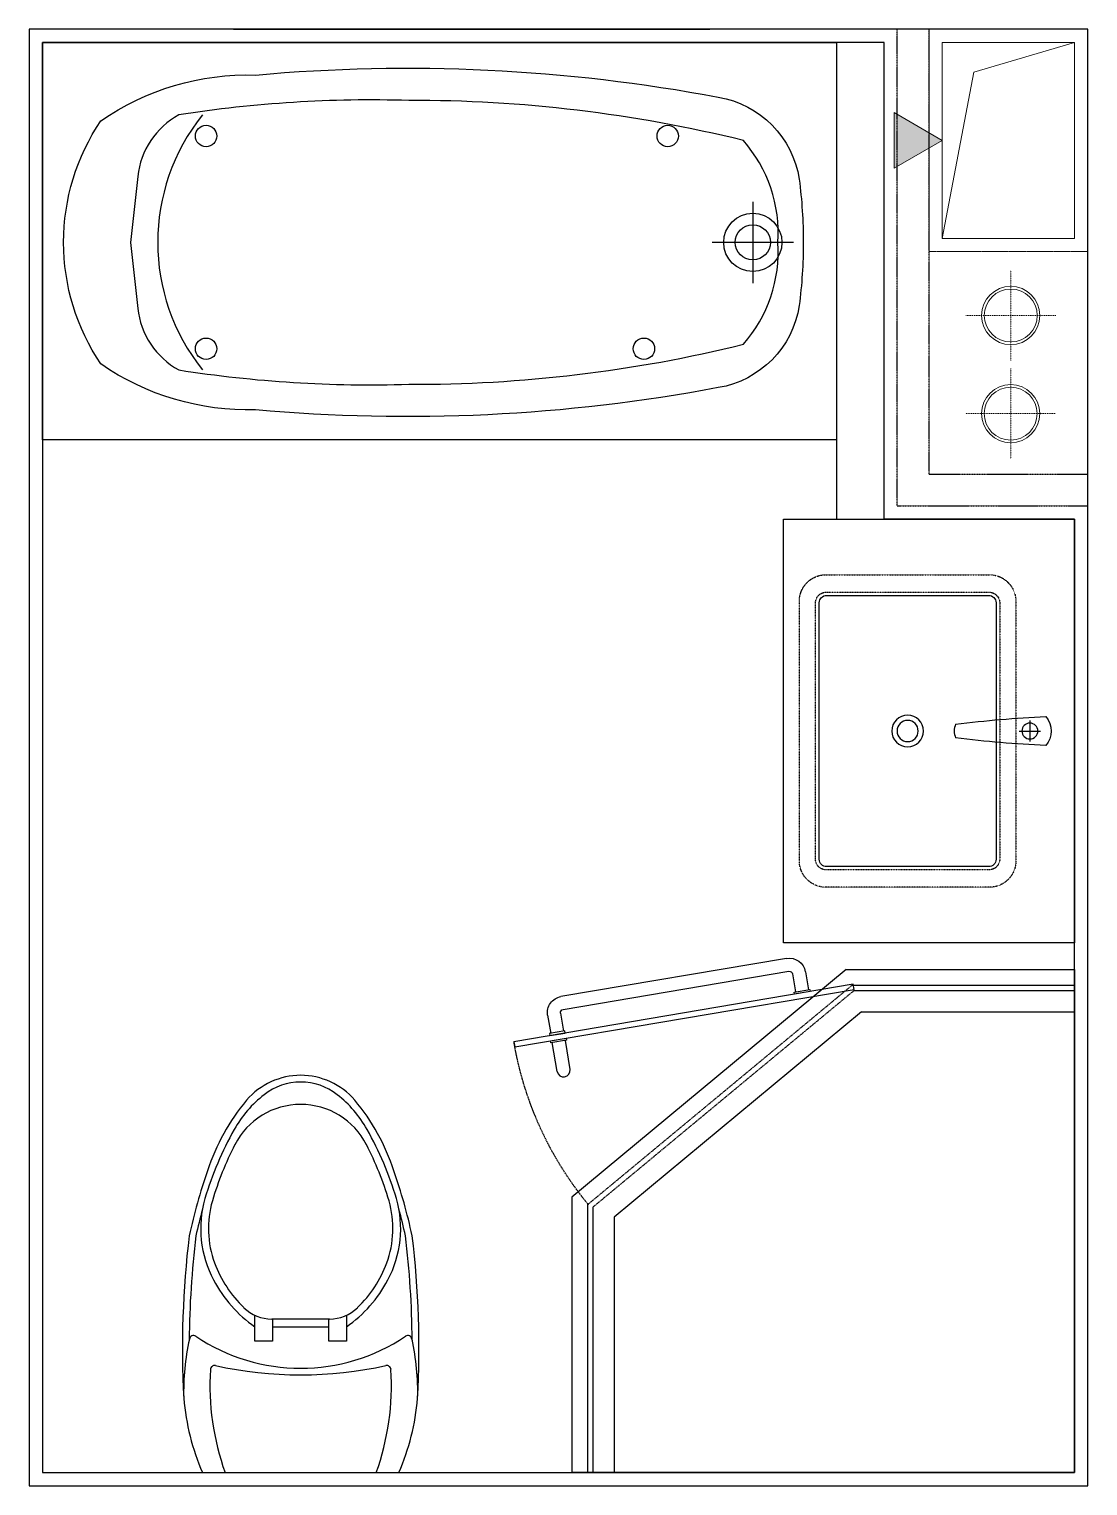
# Model space of a CAD drawing. Header units: millimetres. Extents: x 11549 to 13549, y 1255 to 4005.
import ezdxf

# ---------------------------------------------------------------- set-up
doc = ezdxf.new("R2010")
doc.units = ezdxf.units.MM
doc.linetypes.add('DASH', pattern=[0.35, 0.25, -0.1])
doc.linetypes.add('DASHED2', pattern=[0.375, 0.25, -0.125])
for name, color, linetype in [('.P-不到顶玻璃隔断', 75, 'Continuous'), ('.P-卫生间台阶', 43, 'Continuous'), ('.PF-洁具', 150, 'Continuous'), ('A-WALL-MOVE', 4, 'Continuous'), ('A-WINDOW', 2, 'Continuous'), ('A-厨卫装修线', 145, 'Continuous'), ('Sunac_水盆', 150, 'Continuous'), ('Sunac_马桶', 150, 'Continuous')]:
    doc.layers.add(name, color=color, linetype=linetype)
doc.layers.add('A-排气道', color=12, linetype='Continuous', lineweight=18)
doc.layers.add('Sunac_立管', color=80, linetype='Continuous', lineweight=18)

# ---------------------------------------------------------------- blocks, each defined once
blk = doc.blocks.new('A$C5C5C78EF')
at = {"layer": 'A-排气道', "ltscale": 0.5}
blk.add_hatch(color=256, dxfattribs=at).paths.add_polyline_path([(-275, -210), (-366.1, -262.6), (-366.1, -157.4)])
at = {"layer": 'A-排气道', "linetype": 'DASHED2'}
blk.add_lwpolyline([(-300, -420), (-300, 0), (0, 0), (0, -420)], close=True, dxfattribs=at)
at = {"layer": 'A-排气道', "ltscale": 0.5}
for points in [[(-275, -395), (-275, -25), (-25, -25), (-25, -395)], [(-275, -210), (-366.1, -262.6), (-366.1, -157.4)]]:
    blk.add_lwpolyline(points, close=True, dxfattribs=at)
blk.add_lwpolyline([(-275, -395), (-215.5, -81.2), (-25, -25)], dxfattribs=at)
blk = doc.blocks.new('A$C04FB5E3C')
at = {"layer": '.PF-洁具', "color": 250, "linetype": 'DASH', "ltscale": 0.5}
for p, q in [((385.5, 295), (76.5, 295)), ((26.5, 245), (26.5, -245)), ((435.5, -245), (435.5, 245)), ((76.5, -295), (385.5, -295))]:
    blk.add_line(p, q, dxfattribs=at)
at = {"layer": '.PF-洁具'}
for p, q in [((384, 256), (78, 256)), ((64, 242), (64, -242)), ((398, -242), (398, 242)), ((78, -256), (384, -256))]:
    blk.add_line(p, q, dxfattribs=at)
at = {"layer": '.PF-洁具', "color": 250, "linetype": 'ByBlock', "ltscale": 0.1}
blk.add_line((20, 0), (-20, 0), dxfattribs=at)
at = {"layer": '.PF-洁具', "color": 250}
blk.add_line((0, 20), (0, -20), dxfattribs=at)
at = {"layer": '.PF-洁具', "color": 250, "linetype": 'DASH', "ltscale": 0.5}
blk.add_lwpolyline([(77, -262), (385, -262, 0.414214), (405, -242), (405, 242, 0.414214), (385, 262), (77, 262, 0.414214), (57, 242), (57, -242, 0.414214)], format="xyb", close=True, dxfattribs=at)
at = {"layer": '.PF-洁具'}
blk.add_lwpolyline([(140.3, 13.1, -0.204812), (140.3, -13.1, 253478688076.269409)], format="xyb", dxfattribs=at)
blk.add_circle((231, 0), 30, dxfattribs=at)
at = {"layer": '.PF-洁具', "color": 250, "linetype": 'ByBlock', "ltscale": 0.1}
blk.add_circle((0, 0), 15, dxfattribs=at)
at = {"layer": '.PF-洁具', "color": 250}
blk.add_circle((231, 0), 20, dxfattribs=at)
at = {"layer": '.PF-洁具', "color": 250, "linetype": 'DASH', "ltscale": 0.5}
for centre, start, end in [((76.5, 245), 90, 180), ((385.5, 245), 0, 90), ((76.5, -245), 180, 270), ((385.5, -245), 270, 0)]:
    blk.add_arc(centre, 50, start, end, dxfattribs=at)
at = {"layer": '.PF-洁具'}
for centre, radius, start, end in [((78, 242), 14, 90, 180), ((384, 242), 14, 0, 90), ((-162.4, -2543), 2574, 83.2453, 87.0506), ((-162.4, 2543), 2574, 272.9494, 276.7547), ((78, -242), 14, 180, 270), ((384, -242), 14, 270, 0)]:
    blk.add_arc(centre, radius, start, end, dxfattribs=at)
at = {"layer": '.PF-洁具', "linetype": 'ByBlock', "ltscale": 0.1}
blk.add_arc((3.1, 0), 43.1, 140.1519, 219.8481, dxfattribs=at)
blk = doc.blocks.new('Sunac_台盆800')
at = {"layer": 'Sunac_水盆', "ltscale": 0.5}
blk.add_lwpolyline([(-550, 0), (-550, 800), (0, 800), (0, 0)], close=True, dxfattribs=at)
at = {"layer": 'Sunac_水盆', "xscale": -1}
blk.add_blockref('A$C04FB5E3C', (-84.5, 400), dxfattribs=at)
blk = doc.blocks.new('A$C3BE97A06')
at = {"layer": '.P-不到顶玻璃隔断', "color": 251, "ltscale": 0.2}
for p, q in [((-579, 59, 0), (-578.9, 3.7, 0)), ((-554.3, 3.7, 0), (-554.3, 59, 0)), ((-581.4, 3.7, 0), (-581.4, -0.3, 0)), ((-551.8, 3.7, 0), (-581.4, 3.7, 0)), ((-551.8, -0.3, 0), (-551.8, 3.7, 0)), ((-581.4, -0.3, 0), (-551.8, -0.3, 0)), ((-581.4, -14.1, 0), (-581.4, -10.1, 0)), ((-581.4, -10.1, 0), (-551.8, -10.1, 0)), ((-551.8, -14.1, 0), (-581.4, -14.1, 0)), ((-578.9, -48.7, 0), (-578.9, -14.1, 0)), ((-554.3, -48.7, 0), (-554.3, -14.1, 0)), ((-551.8, -10.1, 0), (-551.8, -14.1, 0)), ((-82.7, -10.1, 0), (-112.3, -10.1, 0)), ((-112.3, -10.1, 0), (-112.3, -14, 0)), ((-112.3, -14, 0), (-82.7, -14, 0)), ((-109.9, -48.6, 0), (-109.9, -14, 0)), ((-85.2, -48.6, 0), (-85.2, -14, 0)), ((-82.7, -14, 0), (-82.7, -10.1, 0)), ((-548.3, -54.6, 0), (-115.8, -54.5, 0)), ((-115.8, -79.2, 0), (-548.3, -79.3, 0))]:
    blk.add_line(p, q, dxfattribs=at)
at = {"layer": '.P-不到顶玻璃隔断', "ltscale": 0.2}
blk.add_lwpolyline([(0, 0), (0, -10.1), (-650, -10.1), (-650, 0)], close=True, dxfattribs=at)
at = {"layer": '.P-不到顶玻璃隔断', "color": 251, "linetype": 'DASH', "ltscale": 5}
blk.add_arc((5, -10.1, 0), 655, 150, 180, dxfattribs=at)
at = {"layer": '.P-不到顶玻璃隔断', "color": 251, "ltscale": 0.2, "extrusion": (-9.55725e-10, 2.71181e-09, -1)}
blk.add_ellipse((-566.6, 59, 0), major_axis=(-8.73, -8.73, 0), ratio=1, start_param=0.78526, end_param=3.926852, dxfattribs=at)
at = {"layer": '.P-不到顶玻璃隔断', "color": 251, "ltscale": 0.2, "extrusion": (-9.54974e-10, -2.71207e-09, 1)}
for centre, major_axis, start_param, end_param in [((-548.3, -48.7, 0), (-21.6, -21.6, 0), -0.78526, 0.785537), ((-548.3, -48.7, 0), (-4.19, -4.19, 0), -0.78526, 0.785537), ((-115.8, -48.6, 0), (-4.19, -4.19, 0), 0.785537, 2.356333), ((-115.8, -48.6, 0), (-21.6, 21.6, 0), 2.356333, 3.927129)]:
    blk.add_ellipse(centre, major_axis=major_axis, ratio=1, start_param=start_param, end_param=end_param, dxfattribs=at)
blk = doc.blocks.new('Sunac_钻石淋浴房1000')
at = {"layer": '.P-不到顶玻璃隔断'}
for p, q in [((-920, -420.5), (-920, 0)), ((-910, -416.9), (-910, 0)), ((-505.9, -920), (0, -920)), ((-501.2, -910), (0, -910))]:
    blk.add_line(p, q, dxfattribs=at)
at = {"layer": '.P-不到顶玻璃隔断', "color": 250, "linetype": 'DASH', "ltscale": 5}
for p, q in [((-505.9, -920), (-920, -420.5)), ((-501.2, -910), (-910, -416.9))]:
    blk.add_line(p, q, dxfattribs=at)
at = {"layer": '.P-卫生间台阶'}
for p, q in [((-950, -431.3), (-950, 0)), ((-870, -402.4), (-870, 0)), ((-870, -402.4), (-482.4, -870)), ((-950, -431.3), (-520, -950)), ((-482.4, -870), (0, -870)), ((-520, -950), (0, -950))]:
    blk.add_line(p, q, dxfattribs=at)
at = {"layer": 'A-厨卫装修线'}
blk.add_lwpolyline([(-950, 0), (0, 0), (0, -950)], dxfattribs=at)
at = {"layer": '.P-不到顶玻璃隔断', "ltscale": 0.2, "extrusion": (-5.4741e-12, 5.99506e-12, -1), "zscale": -1, "rotation": 80.40136691136775}
blk.add_blockref('A$C3BE97A06', (911.9, -416.6, 0), dxfattribs=at)
blk = doc.blocks.new('Sunac_马桶750')
at = {"layer": 'Sunac_马桶'}
blk.add_line((185.7, 0), (-185.7, 0), dxfattribs=at)
at = {"layer": 'Sunac_马桶', "color": 250, "linetype": 'ByBlock'}
for p, q in [((-86.4, -248.2), (-53.3, -248.2)), ((-86.4, -297), (-86.4, -248.2)), ((-53.3, -248.2), (-53.3, -290)), ((53.3, -248.2), (86.4, -248.2)), ((53.3, -290), (53.3, -248.2)), ((86.4, -248.2), (86.4, -297)), ((-54.4, -290), (54.4, -290)), ((53.3, -275.4), (-53.3, -275.4))]:
    blk.add_line(p, q, dxfattribs=at)
at = {"layer": 'Sunac_马桶'}
for centre, radius, start, end in [((234.6, -180), 457.2, 156.8161, 175.0321), ((-234.6, -180), 457.2, 4.9679, 23.1839), ((1554.6, -234.6), 1778, 176.9639, 186.8656), ((239.2, -152.9), 460.3, 178.4417, 192.437), ((-239.2, -152.9), 460.3, 347.5629, 1.558), ((-1554.6, -234.6), 1778, 353.1344, 3.036), ((0, -552.7), 355.6, 56.167, 123.833), ((-202.4, -250.7), 7.94, 189.7713, 303.8331), ((202.4, -250.7), 7.94, 236.167, 350.2287), ((745.5, -241.8), 977.9, 192.1213, 199.5996), ((-745.5, -241.8), 977.9, 340.4004, 347.8787), ((199.3, -449.9), 393.7, 197.7237, 220.0528), ((-199.3, -449.9), 393.7, 319.9472, 342.2763), ((0, -615.1), 134.9, 220.8335, 319.1665)]:
    blk.add_arc(centre, radius, start, end, dxfattribs=at)
at = {"layer": 'Sunac_马桶', "color": 250, "linetype": 'ByBlock'}
for centre, radius, start, end in [((316.8, -165.3), 488.3, 160.2178, 183.4613), ((-316.8, -165.3), 488.3, 356.5386, 19.7822), ((0, -940.2), 755.6, 77.6962, 102.3038), ((-162.7, -194.2), 7.94, 184.2381, 282.304), ((162.7, -194.2), 7.94, 257.6962, 355.7619), ((1567.3, -234.6), 1778, 180.4947, 186.8656), ((-1567.3, -234.6), 1778, 353.1344, 359.5053), ((51.9, -476.4), 244, 124.5259, 152.5265), ((-54.4, -366.2), 76.2, 90, 133.9968), ((54.4, -366.2), 76.2, 46.0032, 90), ((-51.9, -476.4), 244, 27.4735, 55.4741), ((51.9, -476.4), 229.3, 133.9968, 159.4423), ((-51.9, -476.4), 229.3, 20.5577, 46.0032), ((16.8, -460.7), 205.7, 151.8794, 195.9425), ((-16.8, -460.7), 205.7, 344.0575, 28.1206), ((16.8, -460.7), 191, 160.1349, 195.9191), ((-16.8, -460.7), 191, 344.0809, 19.8651), ((745.1, -241.4), 965.2, 192.3041, 195.3816), ((-745.1, -241.4), 965.2, 344.6184, 347.6959), ((427.8, -336.2), 635, 196.5593, 209.3999), ((427.8, -336.2), 620.4, 196.5666, 207.1313), ((-427.8, -336.2), 620.4, 332.8687, 343.4334), ((-427.8, -336.2), 635, 330.6001, 343.4407), ((0, -555.4), 139.7, 207.1313, 332.8687), ((62.8, -542.3), 215.9, 209.3045, 232.3768), ((-62.8, -542.3), 215.9, 307.6232, 330.6955), ((0, -626.2), 111.1, 231.6356, 270), ((0, -626.2), 111.1, 270, 308.3644)]:
    blk.add_arc(centre, radius, start, end, dxfattribs=at)
blk = doc.blocks.new('立管_170_170')
at = {"layer": 'Sunac_立管', "linetype": 'DASH', "ltscale": 0.2}
for p, q in [((0, 85), (0, -85)), ((-85, 0), (85, 0))]:
    blk.add_line(p, q, dxfattribs=at)
at = {"layer": 'Sunac_立管'}
for radius in [55, 50]:
    blk.add_circle((0, 0), radius, dxfattribs=at)
blk = doc.blocks.new('Sunac_浴缸')
at = {"layer": '.PF-洁具', "ltscale": 0.5}
blk.add_lwpolyline([(-562.8, 0, -0.149308), (-492.4, 229.5, -0.159729), (-200.1, 316, -0.06921), (674, 274.2, -0.323625), (826.8, 119.2, -0.033471), (834.4, 0, -0.033471), (826.8, -119.2, -0.323625), (674, -274.2, -0.06921), (-200.1, -316, -0.159729), (-492.4, -229.5, -0.149308)], format="xyb", close=True, dxfattribs=at)
at = {"color": 252}
for p, q in [((739.2, 76.8), (739.2, -76.8)), ((816, 0), (662.4, 0))]:
    blk.add_line(p, q, dxfattribs=at)
blk.add_lwpolyline([(786.7, 0, 0.198896), (721.3, 192.4, 0.061325), (89.1, 267.9, 0.046122), (-345.2, 240.8, 0.243477), (-422.8, 124.5), (-436.4, 0), (-422.8, -124.5, 0.243477), (-345.2, -240.8, 0.046122), (89.1, -267.9, 0.061325), (721.3, -192.4, 0.198896)], format="xyb", close=True, dxfattribs=at)
for centre, radius in [((-293.5, 200.8), 20.2), ((578.4, 200.8), 20.2), ((739.2, 0), 55), ((739.2, 0), 33.2), ((-293.5, -200.8), 20.2), ((533.4, -200.8), 20.2)]:
    blk.add_circle(centre, radius, dxfattribs=at)
blk.add_arc((0, 0), 384.9, 141.2697, 218.7303, dxfattribs=at)

msp = doc.modelspace()

# ---------------------------------------------------------------- linework, layer by layer
at = {"layer": '.PF-洁具', "ltscale": 0.5}
msp.add_line((13073.7, 3229.7), (13073.7, 3079.7), dxfattribs=at)
msp.add_lwpolyline([(11573.7, 3979.7), (13073.7, 3979.7), (13073.7, 3229.7), (11573.7, 3229.7)], close=True, dxfattribs=at)
at = {"layer": 'A-WALL-MOVE', "linetype": 'DASH'}
for p, q in [((13188.7, 3104.7), (13188.7, 4004.7)), ((13248.7, 3164.7), (13248.7, 4004.7)), ((13248.7, 3164.7), (13548.7, 3164.7)), ((13188.7, 3104.7), (13548.7, 3104.7))]:
    msp.add_line(p, q, dxfattribs=at)
at = {"layer": 'A-WALL-MOVE'}
msp.add_lwpolyline([(11548.7, 1254.7), (13548.7, 1254.7), (13548.7, 4004.7), (11548.7, 4004.7)], close=True, dxfattribs=at)
at = {"layer": 'A-WINDOW', "extrusion": (0, 0, -1)}
for p, q in [((11934.5, 4004.7), (12834.5, 4004.7)), ((11548.7, 3036.6), (11548.7, 2136.6))]:
    msp.add_line(p, q, dxfattribs=at)
at = {"layer": 'A-厨卫装修线', "color": 6}
msp.add_lwpolyline([(11573.7, 3979.7), (11573.7, 1279.7), (13523.7, 1279.7), (13523.7, 3079.7), (13163.7, 3079.7), (13163.7, 3979.7)], close=True, dxfattribs=at)

# ---------------------------------------------------------------- block references
for name, p in [('Sunac_浴缸', (12176.6, 3602.1)), ('立管_170_170', (13403, 3464.1)), ('立管_170_170', (13402.9, 3278.8)), ('Sunac_台盆800', (13523.7, 2279.7))]:
    msp.add_blockref(name, p)
for name, p, rotation in [('Sunac_钻石淋浴房1000', (13523.7, 1279.7), 270), ('Sunac_马桶750', (12061.7, 1279.7), 180)]:
    msp.add_blockref(name, p, dxfattribs=dict(rotation=rotation))
at = {"layer": 'A-排气道', "ltscale": 0.5}
msp.add_blockref('A$C5C5C78EF', (13548.7, 4004.7), dxfattribs=at)

doc.saveas('drawing.dxf')
